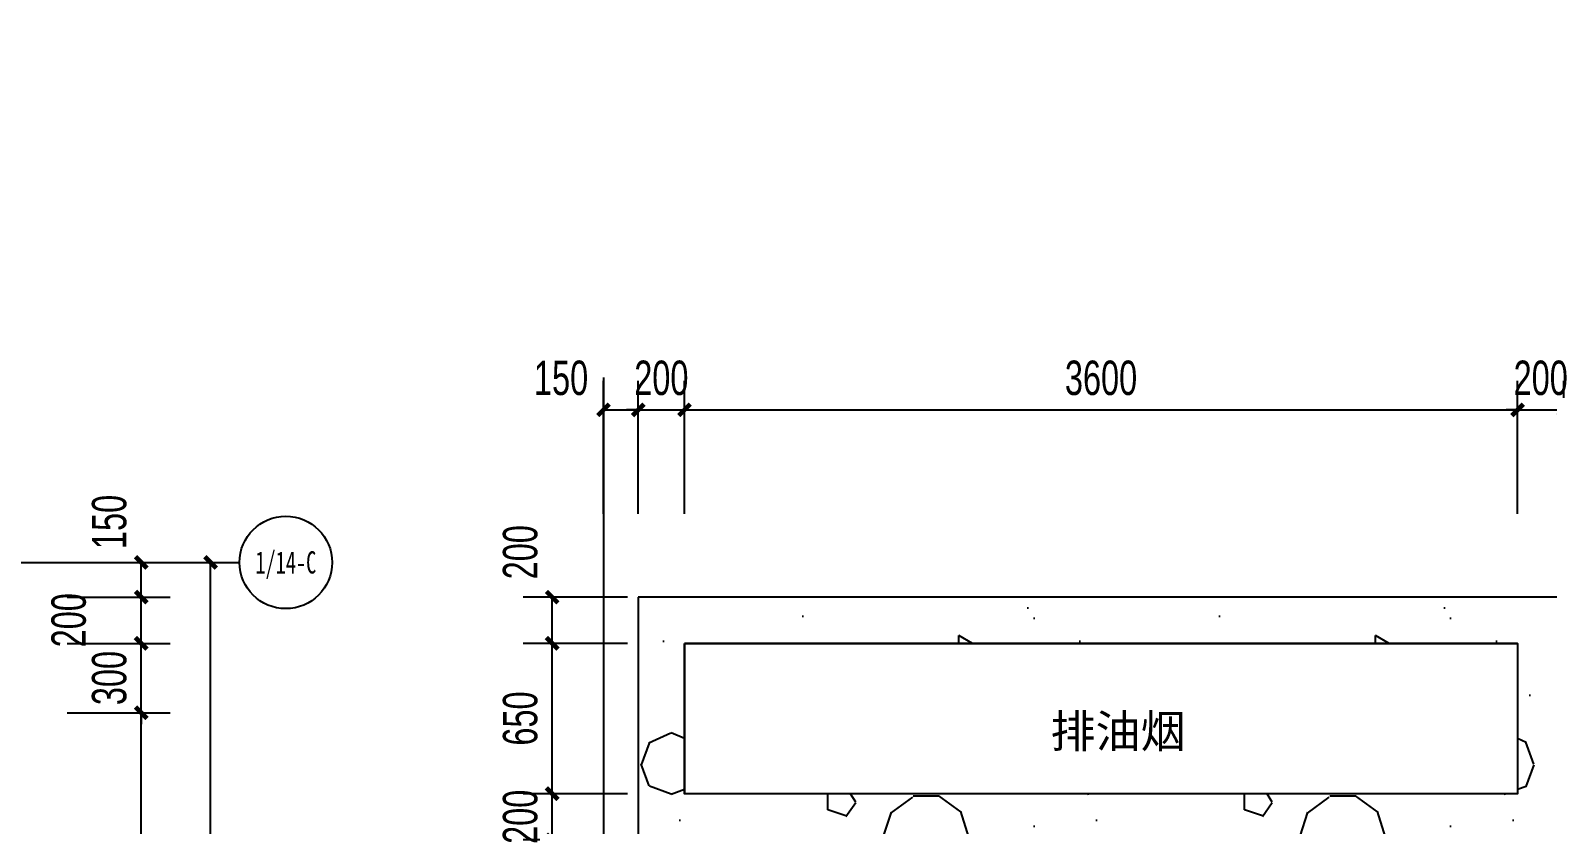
# Model space of a CAD drawing. Extents: x -26219 to 315419, y -160410 to -120810.
# Drawn here: x 255749 to 262305, y -144034 to -140600 of the extents above; entities that cross this region are included whole.
import ezdxf
from ezdxf.enums import TextEntityAlignment as Align
from ezdxf.xclip import XClip

# ---------------------------------------------------------------- set-up
doc = ezdxf.new("R2010")
doc.units = 0
doc.header["$LTSCALE"] = 1000
doc.header["$MEASUREMENT"] = 0
doc.header["$XCLIPFRAME"] = 0
doc.linetypes.add('104-14# 核心筒$2$DOTE', pattern=[2.42, 2, -0.2, 0.02, -0.2])
for name, color, linetype in [('01-标注_尺寸', 124, 'Continuous'), ('02-TEXT_标注', 130, 'Continuous'), ('104-14# 核心筒$0$A-TECH_结构', 21, 'Continuous'), ('104-14# 核心筒$0$A_STR-砌块墙', 121, 'Continuous'), ('104-14# 核心筒$2$01-标注_轴线坐标', 132, 'Continuous'), ('104-14# 核心筒$2$05-填充_天正', 26, 'Continuous'), ('104-14# 核心筒$2$A_AXIS-轴线', 36, '104-14# 核心筒$2$DOTE'), ('104-14# 核心筒$2$AXIS_TEXT', 7, 'Continuous')]:
    doc.layers.add(name, color=color, linetype=linetype)
doc.styles.add('104-14# 核心筒$3$_TCH_AXIS', font='STXIHEI_0.TTF', dxfattribs={"width": 0.75})
doc.styles.add('_TCH_DIM_T3', font='ros.shx', dxfattribs={"width": 0.705882, "bigfont": 'jd.shx'})
doc.styles.get("Standard").update_dxf_attribs({"font": 'STXIHEI_0.TTF'})
doc.dimstyles.new('_TCH_ARCH&&50', dxfattribs={"dimtxt": 148.75, "dimasz": 50, "dimexe": 125, "dimexo": 150, "dimgap": 63.125, "dimtad": 1, "dimdec": 0, "dimzin": 0, "dimdsep": 46, "dimtxsty": '_TCH_DIM_T3', "dimblk": 'ARCHTICK', "dimcen": 0.09, "dimclrt": 7, "dimazin": 2, "dimtfac": 1, "dimtdec": 0, "dimtix": 1, "dimtmove": 2, "dimatfit": 3, "dimfxl": 0, "dimtolj": 1, "dimtzin": 0, "dimarcsym": 0})
pattern_1 = [(0, (531, -549), (900, 1800), [0, -1800]), (0, (-522, -792), (900, 1800), [0, -1800]), (0, (63, -810), (900, 1800), [0, -1800]), (0, (702, -279), (900, 1800), [0, -1800]), (0, (-45, -900), (900, 1800), [0, -1800]), (0, (882, 855), (900, 1800), [0, -1800]), (0, (333, 711), (900, 1800), [0, -1800]), (0, (621, 486), (900, 1800), [0, -1800]), (0, (-846, 450), (900, 1800), [0, -1800]), (0, (36, 369), (900, 1800), [0, -1800]), (0, (-306, -90), (900, 1800), [0, -1800]), (0, (-288, -765), (900, 1800), [0, -1800]), (0, (387, -837), (900, 1800), [0, -1800]), (0, (882, -45), (900, 1800), [0, -1800]), (0, (-801, -324), (900, 1800), [0, -1800]), (0, (-648, -18), (900, 1800), [0, -1800]), (0, (54, -144), (900, 1800), [0, -1800]), (0, (-198, -405), (900, 1800), [0, -1800]), (0, (-342, 189), (900, 1800), [0, -1800]), (0, (-117, 864), (900, 1800), [0, -1800]), (0, (-729, -702), (900, 1800), [0, -1800]), (0, (261, 495), (900, 1800), [0, -1800]), (0, (-576, 522), (900, 1800), [0, -1800]), (0, (-720, 756), (900, 1800), [0, -1800]), (130.601294, (771.43, 291.43), (-4499.99995, 5400.000024), [79.025, -33111.333]), (18.43495, (642.86, 325.71), (4500, 1800), [81.316, -11302.884]), (90, (642.9, 248.6), (900, 1800), [77.143, -3522.857]), (161.56505, (720, 222.86), (-4500, 1799.99987), [81.316, -11302.884]), (53.1301, (720, 222.86), (900, 1800), [85.714, -8914.285]), (135, (788.6, -694.3), (-900, 1800), [72.73, -5018.438]), (45, (685.7, -694.3), (900, 1800), [72.73, -5018.438]), (135, (737.14, -745.7), (-900, 1800), [72.73, -5018.438]), (45, (737.14, -745.7), (900, 1800), [72.73, -5018.438]), (116.565, (-77.1, 514.3), (-0.0002, 3600), [95.831, -1916.63]), (180, (-120, 600), (-900, 1800), [102.857, -1697.143]), (63.435, (-265.7, 514.3), (8e-06, 3600), [95.831, -1916.63]), (116.565, (-222.9, 428.6), (-0.0002, 3600), [95.831, -1916.63]), (0, (-222.9, 428.6), (900, 1800), [102.857, -1697.143]), (63.435, (-120, 428.6), (8e-06, 3600), [95.831, -1916.63]), (107.10273, (600, -94.286), (-2699.999897, 9000.000015), [116.584, -48848.707]), (143.97263, (565.71, 17.14), (-17099.99978, 12599.99999), [116.584, -24366.06]), (180, (471.4, 85.7), (-900, 1800), [111.429, -1688.571]), (36.02737, (265.71, 17.14), (17099.99987, 12599.99986), [116.584, -24366.06]), (71.56505, (231.43, -85.7), (2700, 9000), [108.42, -11275.778]), (107.10273, (265.714, -197.14), (-2699.999897, 9000.000015), [116.584, -48848.707]), (143.97263, (360, -265.71), (-17099.99978, 12599.99999), [116.584, -24366.06]), (0, (360, -265.7), (900, 1800), [111.429, -1688.571]), (36.02737, (471.43, -265.71), (17099.99987, 12599.99986), [116.584, -24366.06]), (71.56505, (565.71, -197.14), (2700, 9000), [108.42, -11275.778]), (150.25512, (617.14, 745.71), (-2700, 1799.99998), [69.105, -14442.959]), (90, (557.1, 711.4), (900, 1800), [68.571, -3531.428]), (29.74488, (557.14, 711.43), (2700, 1800), [69.105, -14442.959]), (116.565, (197.1, -531.4), (-0.0002, 3600), [95.831, -1916.63]), (168.69007, (154.29, -445.71), (-8100, 1799.99995), [87.412, -18269.056]), (41.185925, (0, -488.57), (22499.999864, 19799.999827), [91.116, -38177.406]), (90, (0, -574.3), (900, 1800), [85.714, -3514.285]), (138.814074, (68.57, -634.286), (-22499.9996, 19800.000126), [91.116, -38177.406]), (16.699244, (68.57, -634.286), (29699.999777, 8999.999906), [89.488, -37495.613]), (60.945396, (154.29, -608.57), (900, 1799.999984), [88.248, -36976.018]), (109.983106, (-557.14, 222.86), (-4500.000017, 12599.999967), [100.326, -42036.592]), (155.556045, (-591.43, 317.14), (-11700.000045, 5399.999888), [103.569, -43395.394]), (24.443955, (-780, 317.14), (11700.000006, 5399.999974), [103.569, -43395.394]), (70.016893, (-814.286, 222.86), (4500.000014, 12599.99997), [100.326, -42036.592]), (109.983106, (-780, 128.57), (-4500.000017, 12599.999967), [100.326, -42036.592]), (160.01689, (-685.71, 94.29), (-4500, 1799.99992), [100.326, -20968.132]), (19.98311, (-685.71, 94.29), (4499.99998, 1800), [100.326, -20968.132]), (70.016893, (-591.43, 128.57), (4500.000014, 12599.99997), [100.326, -42036.592]), (122.00538, (111.43, 60), (-900.00012, 1799.9999), [80.863, -16900.302]), (18.43495, (-8.57, 102.86), (4500, 1800), [81.316, -11302.884]), (90, (-8.6, 25.7), (900, 1800), [77.143, -3522.857]), (161.56505, (68.57, 0), (-4500, 1799.99987), [81.316, -11302.884]), (54.46232, (68.57, 0), (6299.99999, 8999.99999), [73.734, -30894.635]), (116.565, (-411.4, -377.1), (-0.0002, 3600), [95.831, -1916.63]), (180, (-454.3, -291.4), (-900, 1800), [94.286, -1705.714]), (59.03624, (-600, -377.14), (900, 1799.99999), [99.96, -20891.466]), (120.96376, (-548.57, -462.86), (-900.00012, 1799.99992), [99.96, -20891.466]), (0, (-548.6, -462.9), (900, 1800), [94.286, -1705.714]), (63.435, (-454.3, -462.9), (8e-06, 3600), [95.831, -1916.63])]

# ---------------------------------------------------------------- blocks, each defined once
blk = doc.blocks.new('104-14# 核心筒')
at = {"layer": '104-14# 核心筒$2$05-填充_天正'}
h = blk.add_hatch(dxfattribs=at)
h.set_pattern_fill('加气混凝土', color=256, scale=150, style=0)
h.set_pattern_definition(pattern_1)
h.paths.add_polyline_path([(95750, 110400), (95550, 110600), (95550, 109650), (95683.3, 109650), (95750, 109750)])
h = blk.add_hatch(dxfattribs=at)
h.set_pattern_fill('加气混凝土', color=256, scale=150, style=0)
h.set_pattern_definition(pattern_1)
h.paths.add_polyline_path([(99450, 110466.7), (99450, 110600), (95550, 110600), (95750, 110400), (99350, 110400)])
h = blk.add_hatch(dxfattribs=at)
h.set_pattern_fill('加气混凝土', color=256, scale=150, style=0)
h.set_pattern_definition(pattern_1)
h.paths.add_polyline_path([(102150, 110400), (102350, 110600), (99450, 110600), (99450, 110466.7), (99550, 110400)])
h = blk.add_hatch(dxfattribs=at)
h.set_pattern_fill('加气混凝土', color=256, scale=150, style=0)
h.set_pattern_definition(pattern_1)
h.paths.add_polyline_path([(99450, 110466.7), (99350, 110400), (99350, 109750), (99416.7, 109650), (99550, 109650), (99550, 110400)])
h = blk.add_hatch(dxfattribs=at)
h.set_pattern_fill('加气混凝土', color=256, scale=150, style=0)
h.set_pattern_definition(pattern_1)
h.paths.add_polyline_path([(99416.7, 109650), (99350, 109750), (95750, 109750), (95683.3, 109650), (95750, 109550), (99350, 109550)])
h = blk.add_hatch(dxfattribs=at)
h.set_pattern_fill('加气混凝土', color=256, scale=150, style=0)
h.set_pattern_definition(pattern_1)
h.paths.add_polyline_path([(95550, 106200), (95750, 106200), (95750, 109550), (95683.3, 109650), (95550, 109650)])
h = blk.add_hatch(dxfattribs=at)
h.set_pattern_fill('加气混凝土', color=256, scale=150, style=0)
h.set_pattern_definition(pattern_1)
h.paths.add_polyline_path([(99416.7, 109650), (99350, 109550), (99350, 107700), (99483.3, 107700), (99550, 107800), (99550, 109650)])
at = {"layer": '104-14# 核心筒$0$A-TECH_结构'}
blk.add_lwpolyline([(95750, 110400), (99350, 110400), (99350, 109750), (95750, 109750)], close=True, dxfattribs=at)
at = {"layer": '104-14# 核心筒$0$A_STR-砌块墙'}
for p, q in [((95550, 110600), (95550, 109650)), ((99450, 110600), (95550, 110600)), ((102350, 110600), (99450, 110600)), ((95750, 110400), (95750, 109750)), ((99350, 110400), (95750, 110400)), ((99350, 110400), (99350, 109750)), ((99350, 109750), (95750, 109750)), ((95550, 109650), (95550, 106200))]:
    blk.add_line(p, q, dxfattribs=at)
at = {"layer": '104-14# 核心筒$2$A_AXIS-轴线'}
for p, q in [((95400, 139633.6), (95400, 80554.9)), ((104400, 21650), (120259.9, 21650)), ((-24839, 16700), (120259.9, 16700))]:
    blk.add_line(p, q, dxfattribs=at)
blk = doc.blocks.new('_ArchTick')
at = {"color": 0, "linetype": 'ByBlock', "const_width": 0.4}
blk.add_lwpolyline([(-0.5, -0.5), (0.5, 0.5)], dxfattribs=at)
blk = doc.blocks.new('*D665')
at = {"layer": '01-标注_尺寸', "color": 0, "lineweight": -2, "transparency": 16777216}
for p, q in [((256208.2, -142900), (256652.5, -142900)), ((256527.5, -147850), (256527.5, -142900)), ((256208.2, -147850), (256652.5, -147850))]:
    blk.add_line(p, q, dxfattribs=at)
at = {"layer": 'Defpoints', "color": 0, "transparency": 16777216}
for p in [(256058.2, -142900), (256527.5, -142900), (256058.2, -147850)]:
    blk.add_point(p, dxfattribs=at)
at = {"layer": '01-标注_尺寸', "color": 0, "lineweight": -2, "transparency": 16777216, "xscale": 50, "yscale": 50, "zscale": 50}
for p, rotation in [((256527.5, -142900), 90), ((256527.5, -147850), 270)]:
    blk.add_blockref('_ArchTick', p, dxfattribs=dict(at, rotation=rotation))
at = {"layer": '01-标注_尺寸', "color": 7, "transparency": 16777216, "insert": (256390, -145375), "char_height": 148.75, "attachment_point": 5, "rotation": 90, "style": '_TCH_DIM_T3'}
blk.add_mtext('\\A1;4950', dxfattribs=at)
blk = doc.blocks.new('*D686')
at = {"layer": '01-标注_尺寸', "color": 0, "lineweight": -2, "transparency": 16777216}
for p, q in [((255908.2, -143550), (256352.5, -143550)), ((256227.5, -145050), (256227.5, -143550)), ((255908.2, -145050), (256352.5, -145050))]:
    blk.add_line(p, q, dxfattribs=at)
at = {"layer": 'Defpoints', "color": 0, "transparency": 16777216}
for p in [(255758.2, -143550), (256227.5, -143550), (255758.2, -145050)]:
    blk.add_point(p, dxfattribs=at)
at = {"layer": '01-标注_尺寸', "color": 0, "lineweight": -2, "transparency": 16777216, "xscale": 50, "yscale": 50, "zscale": 50}
for p, rotation in [((256227.5, -143550), 90), ((256227.5, -145050), 270)]:
    blk.add_blockref('_ArchTick', p, dxfattribs=dict(at, rotation=rotation))
at = {"layer": '01-标注_尺寸', "color": 7, "transparency": 16777216, "insert": (256090, -144300), "char_height": 148.75, "attachment_point": 5, "rotation": 90, "style": '_TCH_DIM_T3'}
blk.add_mtext('\\A1;1500', dxfattribs=at)
blk = doc.blocks.new('*D687')
at = {"layer": '01-标注_尺寸', "color": 0, "lineweight": -2, "transparency": 16777216}
for p, q in [((255908.2, -143250), (256352.5, -143250)), ((256227.5, -143250), (256227.5, -143200)), ((256227.5, -143550), (256227.5, -143250)), ((255908.2, -143550), (256352.5, -143550)), ((256227.5, -143550), (256227.5, -143600))]:
    blk.add_line(p, q, dxfattribs=at)
at = {"layer": 'Defpoints', "color": 0, "transparency": 16777216}
for p in [(255758.2, -143250), (256227.5, -143250), (255758.2, -143550)]:
    blk.add_point(p, dxfattribs=at)
at = {"layer": '01-标注_尺寸', "color": 0, "lineweight": -2, "transparency": 16777216, "xscale": 50, "yscale": 50, "zscale": 50}
for p, rotation in [((256227.5, -143250), 270), ((256227.5, -143550), 90)]:
    blk.add_blockref('_ArchTick', p, dxfattribs=dict(at, rotation=rotation))
at = {"layer": '01-标注_尺寸', "color": 7, "transparency": 16777216, "insert": (256090, -143400), "char_height": 148.75, "attachment_point": 5, "rotation": 90, "style": '_TCH_DIM_T3'}
blk.add_mtext('\\A1;300', dxfattribs=at)
blk = doc.blocks.new('*D688')
at = {"layer": '01-标注_尺寸', "color": 0, "lineweight": -2, "transparency": 16777216}
for p, q in [((255908.2, -143050), (256352.5, -143050)), ((256227.5, -143250), (256227.5, -143050)), ((255908.2, -143250), (256352.5, -143250))]:
    blk.add_line(p, q, dxfattribs=at)
at = {"layer": 'Defpoints', "color": 0, "transparency": 16777216}
for p in [(255758.2, -143050), (256227.5, -143050), (255758.2, -143250)]:
    blk.add_point(p, dxfattribs=at)
at = {"layer": '01-标注_尺寸', "color": 0, "lineweight": -2, "transparency": 16777216, "xscale": 50, "yscale": 50, "zscale": 50}
for p, rotation in [((256227.5, -143050), 90), ((256227.5, -143250), 270)]:
    blk.add_blockref('_ArchTick', p, dxfattribs=dict(at, rotation=rotation))
at = {"layer": '01-标注_尺寸', "color": 7, "transparency": 16777216, "insert": (255915, -143150), "char_height": 148.75, "attachment_point": 5, "rotation": 90, "style": '_TCH_DIM_T3'}
blk.add_mtext('\\A1;200', dxfattribs=at)
blk = doc.blocks.new('*D689')
at = {"layer": '01-标注_尺寸', "color": 0, "lineweight": -2, "transparency": 16777216}
for p, q in [((255908.2, -142900), (256352.5, -142900)), ((256227.5, -143050), (256227.5, -142900)), ((255908.2, -143050), (256352.5, -143050))]:
    blk.add_line(p, q, dxfattribs=at)
at = {"layer": 'Defpoints', "color": 0, "transparency": 16777216}
for p in [(255758.2, -142900), (256227.5, -142900), (255758.2, -143050)]:
    blk.add_point(p, dxfattribs=at)
at = {"layer": '01-标注_尺寸', "color": 0, "lineweight": -2, "transparency": 16777216, "xscale": 50, "yscale": 50, "zscale": 50}
for p, rotation in [((256227.5, -142900), 90), ((256227.5, -143050), 270)]:
    blk.add_blockref('_ArchTick', p, dxfattribs=dict(at, rotation=rotation))
at = {"layer": '01-标注_尺寸', "color": 7, "transparency": 16777216, "insert": (256090, -142725), "char_height": 148.75, "attachment_point": 5, "rotation": 90, "style": '_TCH_DIM_T3'}
blk.add_mtext('\\A1;150', dxfattribs=at)
blk = doc.blocks.new('*D1375')
at = {"layer": '01-标注_尺寸', "color": 0, "lineweight": -2, "transparency": 16777216}
for p, q in [((258329.4, -143050), (257878.4, -143050)), ((258003.4, -143250), (258003.4, -143050)), ((258329.4, -143250), (257878.4, -143250))]:
    blk.add_line(p, q, dxfattribs=at)
at = {"layer": 'Defpoints', "color": 0, "transparency": 16777216}
for p in [(258003.4, -143050), (258479.4, -143050), (258479.4, -143250)]:
    blk.add_point(p, dxfattribs=at)
at = {"layer": '01-标注_尺寸', "color": 0, "lineweight": -2, "transparency": 16777216, "xscale": 50, "yscale": 50, "zscale": 50}
for p, rotation in [((258003.4, -143050), 90), ((258003.4, -143250), 270)]:
    blk.add_blockref('_ArchTick', p, dxfattribs=dict(at, rotation=rotation))
at = {"layer": '01-标注_尺寸', "color": 7, "transparency": 16777216, "insert": (257865.9, -142856), "char_height": 148.75, "attachment_point": 5, "rotation": 90, "style": '_TCH_DIM_T3'}
blk.add_mtext('\\A1;200', dxfattribs=at)
blk = doc.blocks.new('*D1376')
at = {"layer": '01-标注_尺寸', "color": 0, "lineweight": -2, "transparency": 16777216}
for p, q in [((258329.4, -143250), (257878.4, -143250)), ((258003.4, -143900), (258003.4, -143250)), ((258329.4, -143900), (257878.4, -143900))]:
    blk.add_line(p, q, dxfattribs=at)
at = {"layer": 'Defpoints', "color": 0, "transparency": 16777216}
for p in [(258003.4, -143250), (258479.4, -143250), (258479.4, -143900)]:
    blk.add_point(p, dxfattribs=at)
at = {"layer": '01-标注_尺寸', "color": 0, "lineweight": -2, "transparency": 16777216, "xscale": 50, "yscale": 50, "zscale": 50}
for p, rotation in [((258003.4, -143250), 90), ((258003.4, -143900), 270)]:
    blk.add_blockref('_ArchTick', p, dxfattribs=dict(at, rotation=rotation))
at = {"layer": '01-标注_尺寸', "color": 7, "transparency": 16777216, "insert": (257865.9, -143575), "char_height": 148.75, "attachment_point": 5, "rotation": 90, "style": '_TCH_DIM_T3'}
blk.add_mtext('\\A1;650', dxfattribs=at)
blk = doc.blocks.new('*D1377')
at = {"layer": '01-标注_尺寸', "color": 0, "lineweight": -2, "transparency": 16777216}
for p, q in [((258003.4, -143900), (258003.4, -143850)), ((258329.4, -143900), (257878.4, -143900)), ((258003.4, -144100), (258003.4, -143900)), ((258329.4, -144100), (257878.4, -144100)), ((258003.4, -144100), (258003.4, -144150))]:
    blk.add_line(p, q, dxfattribs=at)
at = {"layer": 'Defpoints', "color": 0, "transparency": 16777216}
for p in [(258003.4, -143900), (258479.4, -143900), (258479.4, -144100)]:
    blk.add_point(p, dxfattribs=at)
at = {"layer": '01-标注_尺寸', "color": 0, "lineweight": -2, "transparency": 16777216, "xscale": 50, "yscale": 50, "zscale": 50}
for p, rotation in [((258003.4, -143900), 270), ((258003.4, -144100), 90)]:
    blk.add_blockref('_ArchTick', p, dxfattribs=dict(at, rotation=rotation))
at = {"layer": '01-标注_尺寸', "color": 7, "transparency": 16777216, "insert": (257865.9, -144000), "char_height": 148.75, "attachment_point": 5, "rotation": 90, "style": '_TCH_DIM_T3'}
blk.add_mtext('\\A1;200', dxfattribs=at)
blk = doc.blocks.new('*D1436')
at = {"layer": '01-标注_尺寸', "color": 0, "lineweight": -2, "transparency": 16777216}
for p, q in [((262175.3, -142689.4), (262175.3, -142115.5)), ((262375.3, -142689.4), (262375.3, -142115.5)), ((262175.3, -142240.5), (262125.3, -142240.5)), ((262175.3, -142240.5), (262375.3, -142240.5)), ((262375.3, -142240.5), (262425.3, -142240.5))]:
    blk.add_line(p, q, dxfattribs=at)
at = {"layer": 'Defpoints', "color": 0, "transparency": 16777216}
for p in [(262375.3, -142240.5), (262175.3, -142839.4), (262375.3, -142839.4)]:
    blk.add_point(p, dxfattribs=at)
at = {"layer": '01-标注_尺寸', "color": 0, "lineweight": -2, "transparency": 16777216, "xscale": 50, "yscale": 50, "zscale": 50}
blk.add_blockref('_ArchTick', (262175.3, -142240.5), dxfattribs=at)
at = {"layer": '01-标注_尺寸', "color": 0, "lineweight": -2, "transparency": 16777216, "xscale": 50, "yscale": 50, "zscale": 50, "rotation": 180}
blk.add_blockref('_ArchTick', (262375.3, -142240.5), dxfattribs=at)
at = {"layer": '01-标注_尺寸', "color": 7, "transparency": 16777216, "insert": (262275.3, -142103), "char_height": 148.75, "attachment_point": 5, "style": '_TCH_DIM_T3'}
blk.add_mtext('\\A1;200', dxfattribs=at)
blk = doc.blocks.new('*D1437')
at = {"layer": '01-标注_尺寸', "color": 0, "lineweight": -2, "transparency": 16777216}
for p, q in [((258575.3, -142689.4), (258575.3, -142115.5)), ((262175.3, -142689.4), (262175.3, -142115.5)), ((258575.3, -142240.5), (262175.3, -142240.5))]:
    blk.add_line(p, q, dxfattribs=at)
at = {"layer": 'Defpoints', "color": 0, "transparency": 16777216}
for p in [(262175.3, -142240.5), (258575.3, -142839.4), (262175.3, -142839.4)]:
    blk.add_point(p, dxfattribs=at)
at = {"layer": '01-标注_尺寸', "color": 0, "lineweight": -2, "transparency": 16777216, "xscale": 50, "yscale": 50, "zscale": 50, "rotation": 180}
blk.add_blockref('_ArchTick', (258575.3, -142240.5), dxfattribs=at)
at = {"layer": '01-标注_尺寸', "color": 0, "lineweight": -2, "transparency": 16777216, "xscale": 50, "yscale": 50, "zscale": 50}
blk.add_blockref('_ArchTick', (262175.3, -142240.5), dxfattribs=at)
at = {"layer": '01-标注_尺寸', "color": 7, "transparency": 16777216, "insert": (260375.3, -142103), "char_height": 148.75, "attachment_point": 5, "style": '_TCH_DIM_T3'}
blk.add_mtext('\\A1;3600', dxfattribs=at)
blk = doc.blocks.new('*D1438')
at = {"layer": '01-标注_尺寸', "color": 0, "lineweight": -2, "transparency": 16777216}
for p, q in [((258375.3, -142689.4), (258375.3, -142115.5)), ((258575.3, -142689.4), (258575.3, -142115.5)), ((258375.3, -142240.5), (258325.3, -142240.5)), ((258375.3, -142240.5), (258575.3, -142240.5)), ((258575.3, -142240.5), (258625.3, -142240.5))]:
    blk.add_line(p, q, dxfattribs=at)
at = {"layer": 'Defpoints', "color": 0, "transparency": 16777216}
for p in [(258575.3, -142240.5), (258375.3, -142839.4), (258575.3, -142839.4)]:
    blk.add_point(p, dxfattribs=at)
at = {"layer": '01-标注_尺寸', "color": 0, "lineweight": -2, "transparency": 16777216, "xscale": 50, "yscale": 50, "zscale": 50}
blk.add_blockref('_ArchTick', (258375.3, -142240.5), dxfattribs=at)
at = {"layer": '01-标注_尺寸', "color": 0, "lineweight": -2, "transparency": 16777216, "xscale": 50, "yscale": 50, "zscale": 50, "rotation": 180}
blk.add_blockref('_ArchTick', (258575.3, -142240.5), dxfattribs=at)
at = {"layer": '01-标注_尺寸', "color": 7, "transparency": 16777216, "insert": (258475.3, -142103), "char_height": 148.75, "attachment_point": 5, "style": '_TCH_DIM_T3'}
blk.add_mtext('\\A1;200', dxfattribs=at)
blk = doc.blocks.new('*D1439')
at = {"layer": '01-标注_尺寸', "color": 0, "lineweight": -2, "transparency": 16777216}
for p, q in [((258225.3, -142689.4), (258225.3, -142115.5)), ((258375.3, -142689.4), (258375.3, -142115.5)), ((258225.3, -142240.5), (258375.3, -142240.5))]:
    blk.add_line(p, q, dxfattribs=at)
at = {"layer": 'Defpoints', "color": 0, "transparency": 16777216}
for p in [(258375.3, -142240.5), (258225.3, -142839.4), (258375.3, -142839.4)]:
    blk.add_point(p, dxfattribs=at)
at = {"layer": '01-标注_尺寸', "color": 0, "lineweight": -2, "transparency": 16777216, "xscale": 50, "yscale": 50, "zscale": 50, "rotation": 180}
blk.add_blockref('_ArchTick', (258225.3, -142240.5), dxfattribs=at)
at = {"layer": '01-标注_尺寸', "color": 0, "lineweight": -2, "transparency": 16777216, "xscale": 50, "yscale": 50, "zscale": 50}
blk.add_blockref('_ArchTick', (258375.3, -142240.5), dxfattribs=at)
at = {"layer": '01-标注_尺寸', "color": 7, "transparency": 16777216, "insert": (258042, -142103), "char_height": 148.75, "attachment_point": 5, "style": '_TCH_DIM_T3'}
blk.add_mtext('\\A1;150', dxfattribs=at)

msp = doc.modelspace()

# ---------------------------------------------------------------- linework, layer by layer
at = {"layer": '104-14# 核心筒$2$01-标注_轴线坐标'}
msp.add_line((255452.5, -142900), (256652.5, -142900), dxfattribs=at)
msp.add_circle((256852.5, -142900), 200, dxfattribs=at)

# ---------------------------------------------------------------- block references
ref = msp.add_blockref('104-14# 核心筒', (201591, -159600))
XClip(ref).set_block_clipping_path([(32000, 6700), (42400, 18198.7390783391)])
ref = msp.add_blockref('104-14# 核心筒', (150626, -164550))
XClip(ref).set_block_clipping_path([(94550.0000000024, 12139.8027840568), (105750.0000113929, 22499.9999875159)])
ref = msp.add_blockref('104-14# 核心筒', (162825.3, -253650))
XClip(ref).set_block_clipping_path([(94442.2879467641, 101022.6274729816), (105150.0000113929, 111550)])

# ---------------------------------------------------------------- texts
at = {"layer": '02-TEXT_标注'}
msp.add_text('排油烟', height=142.71, dxfattribs=at).set_placement((260156.7, -143701))
at = {"layer": '104-14# 核心筒$2$AXIS_TEXT', "style": '104-14# 核心筒$3$_TCH_AXIS', "width": 0.840739}
msp.add_text('1/14-C', height=96.05, dxfattribs=at).set_placement((256721, -142948), (256984.1, -142948), align=Align.FIT)

# ---------------------------------------------------------------- dimensions: what is measured, and where the dimension line sits
at = {"layer": '01-标注_尺寸'}
for base, p1, p2, angle, picture, middle in [((258375.3, -142240.5), (258225.3, -142839.4), (258375.3, -142839.4), 0, '*D1439', (258042, -142103)), ((256227.5, -142900), (255758.2, -143050), (255758.2, -142900), 90, '*D689', (256090, -142725)), ((258003.4, -143050), (258479.4, -143250), (258479.4, -143050), 90, '*D1375', (257865.9, -142856)), ((256227.5, -143050), (255758.2, -143250), (255758.2, -143050), 90, '*D688', (255915, -143150))]:
    dim = msp.add_linear_dim(base=base, p1=p1, p2=p2, angle=angle, dimstyle='_TCH_ARCH&&50', dxfattribs=at)
    dim.commit()
    dim.dimension.update_dxf_attribs({"geometry": picture, "text_midpoint": middle, "dimtype": 161})
for p1, p2, distance, picture, middle in [((258375.3, -142839.4), (258575.3, -142839.4), 598.9, '*D1438', (258475.3, -142103)), ((258575.3, -142839.4), (262175.3, -142839.4), 598.9, '*D1437', (260375.3, -142103)), ((262175.3, -142839.4), (262375.3, -142839.4), 598.9, '*D1436', (262275.3, -142103)), ((256058.2, -147850), (256058.2, -142900), -469.3, '*D665', (256390, -145375)), ((255758.2, -143550), (255758.2, -143250), -469.3, '*D687', (256090, -143400)), ((258479.4, -143900), (258479.4, -143250), 476, '*D1376', (257865.9, -143575)), ((255758.2, -145050), (255758.2, -143550), -469.3, '*D686', (256090, -144300)), ((258479.4, -144100), (258479.4, -143900), 476, '*D1377', (257865.9, -144000))]:
    dim = msp.add_aligned_dim(p1=p1, p2=p2, distance=distance, dimstyle='_TCH_ARCH&&50', dxfattribs=at)
    dim.commit()
    dim.dimension.update_dxf_attribs({"geometry": picture, "text_midpoint": middle})

doc.saveas('drawing.dxf')
